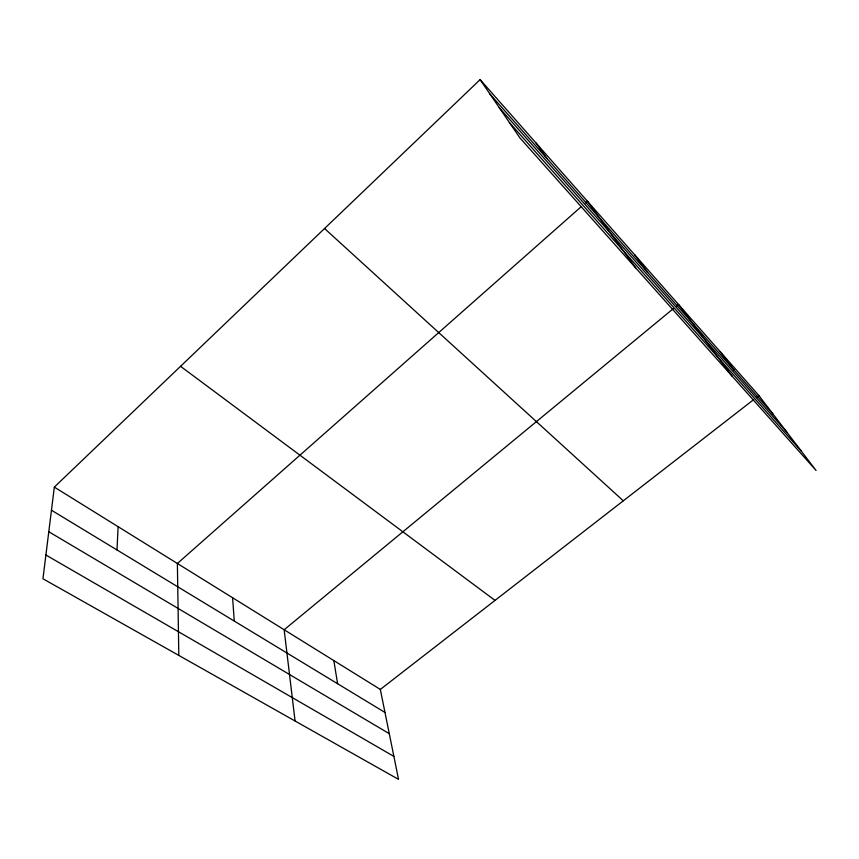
<?xml version="1.0" encoding="UTF-8"?>
<svg xmlns="http://www.w3.org/2000/svg" width="859" height="859" viewBox="0 0 859 859"><rect width="100%" height="100%" fill="white"/><g stroke="black" fill="none" stroke-linecap="round" stroke-linejoin="round"><path stroke-width="1.29" d="M116.985 549.953L118.123 526.696M54.332 487.107L42.95 578.762L398.533 779.371L380.322 689.433L54.332 487.107L480.127 79.629L758.894 395.559L816.05 470.442L519.802 137.773L480.127 79.629M581.393 206.536L177.383 563.483L178.812 655.417M585.409 202.992L587.416 201.221L635.66 267.879M673.349 308.628L284.157 629.754L295.077 721.012M676.409 306.094L678.46 304.397L732.158 376.242M380.322 689.433L753.654 399.639M756.8 397.191L758.894 395.559M45.903 555.011L393.884 756.403M48.791 531.742L389.277 733.672M51.465 510.225L384.982 712.455M180.551 366.31L495.031 600.398M324.541 228.515L623.301 500.818M509.387 122.515L801.329 451.158M489.995 94.103L773.401 414.575M499.272 107.686L786.855 432.184M720.186 351.696L734.273 370.326M634.726 254.833L647.632 272.346M536.059 143.013L547.162 158.743M333.829 660.582L337.608 683.732M232.596 597.746L234.26 621.068"/></g></svg>
